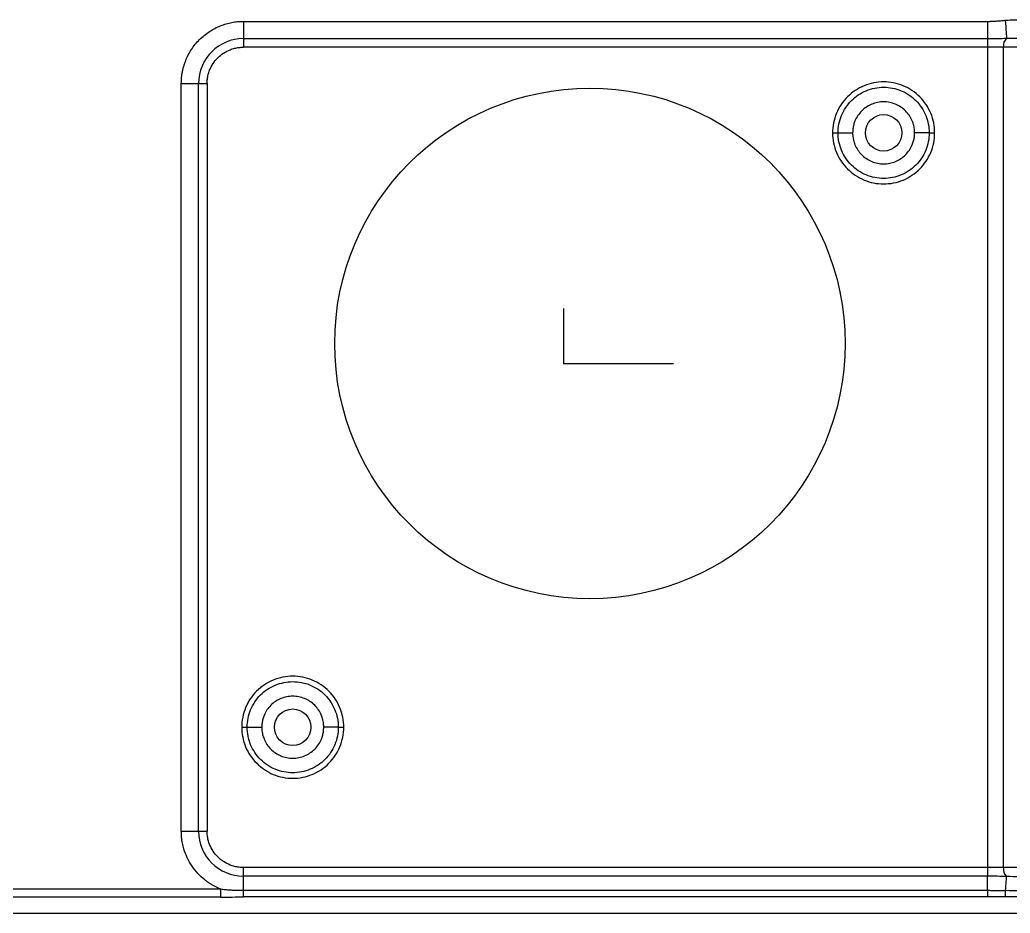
# Model space of a CAD drawing. Header units: millimetres. Extents: x -1 to 1576, y 30 to 633.
# Drawn here: x 1407.1 to 1461.4, y 129.6 to 178.6 of the extents above; entities that cross this region are included whole.
import ezdxf

# ---------------------------------------------------------------- set-up
doc = ezdxf.new("R2010")
doc.units = ezdxf.units.MM
doc.header["$PDSIZE"] = -1

msp = doc.modelspace()

# ---------------------------------------------------------------- linework, layer by layer
at = {"color": 7, "linetype": 'Continuous', "lineweight": 25}
for p, q in [((1419.371, 178.527), (1460.184, 178.527)), ((1419.371, 178.527), (1419.371, 177.113)), ((1419.371, 177.584), (1460.184, 177.584)), ((1460.184, 177.584), (1460.184, 131.642)), ((1511.191, 177.113), (1419.371, 177.113)), ((1461.056, 132.113), (1461.056, 177.113)), ((1415.957, 134.113), (1415.957, 175.113)), ((1415.957, 175.113), (1417.371, 175.113)), ((1416.9, 134.113), (1416.9, 175.113)), ((1417.371, 175.113), (1417.371, 134.113)), ((1415.957, 134.113), (1417.371, 134.113)), ((1419.371, 130.867), (1419.371, 132.113)), ((1473.427, 132.113), (1419.371, 132.113)), ((1460.184, 131.642), (1419.371, 131.642)), ((1404.811, 130.94), (1418.111, 130.94)), ((1418.111, 130.497), (1404.811, 130.497)), ((1419.371, 130.867), (1460.184, 130.867)), ((1460.184, 130.505), (1419.371, 130.505)), ((1189.771, 129.613), (1474.341, 129.613))]:
    msp.add_line(p, q, dxfattribs=at)
at = {"color": 7, "linetype": 'Continuous'}
for q in [(1436.936, 162.779), (1442.965, 159.764)]:
    msp.add_line((1436.936, 159.764), q, dxfattribs=at)
at = {"color": 7, "linetype": 'Continuous', "lineweight": 25}
msp.add_circle((1438.371, 160.863), 14, dxfattribs=at)
at = {"color": 141}
for centre in [(1454.484, 172.413), (1422.071, 139.813)]:
    msp.add_circle(centre, 1, dxfattribs=at)
at = {"color": 7, "linetype": 'Continuous', "lineweight": 25}
for centre, radius, start, end in [((1419.371, 175.113), 2.471, 90, 180), ((1461.613, 177.19), 0.562, 132.435, 187.8232), ((1419.371, 134.113), 2.471, 180, 270), ((1461.613, 132.037), 0.562, 172.1767, 227.5651)]:
    msp.add_arc(centre, radius, start, end, dxfattribs=at)
for points, knots in [([(1415.957, 175.113), (1415.958, 175.175), (1415.96, 175.298), (1415.975, 175.481), (1415.999, 175.663), (1416.033, 175.843), (1416.078, 176.021), (1416.132, 176.197), (1416.253, 176.53), (1416.496, 177.001), (1416.94, 177.543), (1417.482, 177.988), (1417.995, 178.252), (1418.417, 178.397), (1418.73, 178.472), (1419.049, 178.519), (1419.263, 178.524), (1419.371, 178.527)], [0, 0, 0, 0, 0.034552, 0.068858, 0.103016, 0.137128, 0.171294, 0.205615, 0.240191, 0.37006, 0.500029, 0.629897, 0.759866, 0.820152, 0.879909, 0.939678, 1, 1, 1, 1]), ([(1460.184, 178.527), (1460.259, 178.528), (1460.416, 178.53), (1460.655, 178.544), (1460.902, 178.565), (1461.068, 178.58), (1461.153, 178.587)], [0, 0, 0, 0, 0.232371, 0.485289, 0.737412, 1, 1, 1, 1]), ([(1460.184, 178.527), (1460.184, 178.322), (1460.184, 178.117), (1460.184, 177.782), (1460.184, 177.653), (1460.184, 177.584)], [0, 0, 0, 0, 0.5, 0.5, 1, 1, 1, 1]), ([(1461.153, 178.587), (1461.209, 178.591), (1461.33, 178.6), (1461.522, 178.607), (1461.738, 178.612), (1461.889, 178.613), (1461.969, 178.613)], [0, 0, 0, 0, 0.207871, 0.443757, 0.707773, 1, 1, 1, 1]), ([(1461.153, 178.587), (1461.172, 178.354), (1461.191, 178.122), (1461.22, 177.766), (1461.23, 177.643), (1461.233, 177.604)], [0, 0, 0, 0, 0.5, 0.5, 1, 1, 1, 1]), ([(1417.371, 175.113), (1417.372, 175.155), (1417.373, 175.239), (1417.385, 175.364), (1417.405, 175.488), (1417.432, 175.61), (1417.467, 175.731), (1417.542, 175.938), (1417.687, 176.219), (1417.947, 176.537), (1418.265, 176.797), (1418.583, 176.961), (1418.872, 177.055), (1419.12, 177.104), (1419.287, 177.11), (1419.371, 177.113)], [0, 0, 0, 0, 0.040276, 0.080243, 0.120058, 0.159883, 0.199877, 0.240199, 0.370043, 0.500057, 0.629901, 0.759916, 0.840121, 0.919721, 1, 1, 1, 1]), ([(1457.284, 172.413), (1457.284, 172.78), (1457.211, 173.146), (1456.93, 173.824), (1456.723, 174.134), (1456.205, 174.652), (1455.894, 174.86), (1455.217, 175.14), (1454.851, 175.213), (1454.117, 175.213), (1453.751, 175.14), (1453.074, 174.859), (1452.764, 174.652), (1452.245, 174.134), (1452.038, 173.823), (1451.757, 173.146), (1451.684, 172.78), (1451.684, 172.413)], [0, 0, 0, 0, 0.125, 0.125, 0.25, 0.25, 0.375, 0.375, 0.5, 0.5, 0.625, 0.625, 0.75, 0.75, 0.875, 0.875, 1, 1, 1, 1]), ([(1451.984, 172.413), (1451.984, 172.741), (1452.049, 173.068), (1452.3, 173.673), (1452.485, 173.95), (1452.947, 174.412), (1453.224, 174.597), (1453.829, 174.848), (1454.156, 174.913), (1454.812, 174.913), (1455.139, 174.848), (1455.744, 174.597), (1456.021, 174.412), (1456.483, 173.95), (1456.668, 173.673), (1456.919, 173.068), (1456.984, 172.741), (1456.984, 172.413)], [0, 0, 0, 0, 0.125, 0.125, 0.25, 0.25, 0.375, 0.375, 0.5, 0.5, 0.625, 0.625, 0.75, 0.75, 0.875, 0.875, 1, 1, 1, 1]), ([(1456.184, 172.413), (1456.183, 172.458), (1456.181, 172.547), (1456.165, 172.68), (1456.139, 172.81), (1456.103, 172.939), (1456.033, 173.127), (1455.907, 173.364), (1455.694, 173.623), (1455.435, 173.836), (1455.139, 173.993), (1454.818, 174.092), (1454.484, 174.124), (1454.15, 174.092), (1453.829, 173.993), (1453.533, 173.836), (1453.275, 173.623), (1453.061, 173.364), (1452.921, 173.101), (1452.837, 172.855), (1452.792, 172.636), (1452.787, 172.488), (1452.784, 172.413)], [0, 0, 0, 0, 0.025179, 0.05013, 0.075011, 0.099978, 0.125186, 0.187587, 0.250092, 0.312501, 0.37501, 0.437474, 0.50004, 0.562505, 0.625066, 0.687464, 0.749971, 0.812374, 0.874873, 0.916678, 0.958145, 1, 1, 1, 1]), ([(1451.684, 172.413), (1451.763, 172.413), (1451.841, 172.413), (1451.952, 172.413), (1451.984, 172.413), (1451.984, 172.413)], [0, 0, 0, 0, 0.5, 0.5, 1, 1, 1, 1]), ([(1451.684, 172.413), (1451.684, 172.046), (1451.757, 171.68), (1452.038, 171.003), (1452.245, 170.693), (1452.764, 170.175), (1453.074, 169.967), (1453.751, 169.686), (1454.117, 169.613), (1454.851, 169.613), (1455.217, 169.686), (1455.894, 169.966), (1456.205, 170.174), (1456.723, 170.692), (1456.93, 171.003), (1457.211, 171.68), (1457.284, 172.046), (1457.284, 172.413)], [0, 0, 0, 0, 0.125, 0.125, 0.25, 0.25, 0.375, 0.375, 0.5, 0.5, 0.625, 0.625, 0.75, 0.75, 0.875, 0.875, 1, 1, 1, 1]), ([(1456.984, 172.413), (1456.984, 172.085), (1456.919, 171.758), (1456.668, 171.153), (1456.483, 170.877), (1456.021, 170.414), (1455.744, 170.229), (1455.139, 169.978), (1454.812, 169.913), (1454.156, 169.913), (1453.829, 169.978), (1453.224, 170.229), (1452.947, 170.414), (1452.485, 170.877), (1452.3, 171.153), (1452.049, 171.758), (1451.984, 172.085), (1451.984, 172.413)], [0, 0, 0, 0, 0.125, 0.125, 0.25, 0.25, 0.375, 0.375, 0.5, 0.5, 0.625, 0.625, 0.75, 0.75, 0.875, 0.875, 1, 1, 1, 1]), ([(1451.984, 172.413), (1451.984, 172.413), (1452.07, 172.413), (1452.367, 172.413), (1452.575, 172.413), (1452.784, 172.413)], [0, 0, 0, 0, 0.5, 0.5, 1, 1, 1, 1]), ([(1452.784, 172.413), (1452.785, 172.368), (1452.787, 172.279), (1452.803, 172.147), (1452.829, 172.017), (1452.865, 171.888), (1452.935, 171.7), (1453.061, 171.462), (1453.274, 171.204), (1453.533, 170.99), (1453.829, 170.833), (1454.15, 170.734), (1454.484, 170.702), (1454.818, 170.734), (1455.139, 170.833), (1455.435, 170.99), (1455.694, 171.203), (1455.907, 171.462), (1456.047, 171.726), (1456.131, 171.971), (1456.176, 172.19), (1456.181, 172.339), (1456.184, 172.413)], [0, 0, 0, 0, 0.025108, 0.050018, 0.074887, 0.09987, 0.125122, 0.187514, 0.250079, 0.312484, 0.374988, 0.437452, 0.500017, 0.562482, 0.625047, 0.687453, 0.749962, 0.812367, 0.874868, 0.916676, 0.958145, 1, 1, 1, 1]), ([(1456.984, 172.413), (1456.984, 172.413), (1456.898, 172.413), (1456.602, 172.413), (1456.394, 172.413), (1456.184, 172.413)], [0, 0, 0, 0, 0.5, 0.5, 1, 1, 1, 1]), ([(1456.984, 172.413), (1456.984, 172.413), (1457.016, 172.413), (1457.128, 172.413), (1457.206, 172.413), (1457.284, 172.413)], [0, 0, 0, 0, 0.5, 0.5, 1, 1, 1, 1]), ([(1424.871, 139.813), (1424.871, 140.18), (1424.798, 140.546), (1424.517, 141.224), (1424.31, 141.534), (1423.792, 142.052), (1423.481, 142.26), (1422.804, 142.54), (1422.438, 142.613), (1421.704, 142.613), (1421.338, 142.54), (1420.661, 142.259), (1420.35, 142.052), (1419.832, 141.534), (1419.625, 141.223), (1419.344, 140.546), (1419.271, 140.18), (1419.271, 139.813)], [0, 0, 0, 0, 0.125, 0.125, 0.25, 0.25, 0.375, 0.375, 0.5, 0.5, 0.625, 0.625, 0.75, 0.75, 0.875, 0.875, 1, 1, 1, 1]), ([(1419.571, 139.813), (1419.571, 140.141), (1419.636, 140.468), (1419.887, 141.073), (1420.072, 141.35), (1420.534, 141.812), (1420.811, 141.997), (1421.416, 142.248), (1421.743, 142.313), (1422.399, 142.313), (1422.726, 142.248), (1423.331, 141.997), (1423.608, 141.812), (1424.07, 141.35), (1424.255, 141.073), (1424.506, 140.468), (1424.571, 140.141), (1424.571, 139.813)], [0, 0, 0, 0, 0.125, 0.125, 0.25, 0.25, 0.375, 0.375, 0.5, 0.5, 0.625, 0.625, 0.75, 0.75, 0.875, 0.875, 1, 1, 1, 1]), ([(1423.771, 139.813), (1423.77, 139.858), (1423.768, 139.947), (1423.752, 140.08), (1423.726, 140.21), (1423.69, 140.339), (1423.62, 140.527), (1423.494, 140.764), (1423.281, 141.023), (1423.022, 141.236), (1422.726, 141.393), (1422.405, 141.492), (1422.071, 141.524), (1421.737, 141.492), (1421.416, 141.393), (1421.12, 141.236), (1420.861, 141.023), (1420.648, 140.764), (1420.508, 140.501), (1420.424, 140.255), (1420.379, 140.036), (1420.374, 139.888), (1420.371, 139.813)], [0, 0, 0, 0, 0.025179, 0.05013, 0.075011, 0.099978, 0.125186, 0.187587, 0.250092, 0.312501, 0.375011, 0.437475, 0.50004, 0.562505, 0.625066, 0.687464, 0.749971, 0.812374, 0.874873, 0.916679, 0.958145, 1, 1, 1, 1]), ([(1419.271, 139.813), (1419.271, 139.446), (1419.344, 139.08), (1419.625, 138.403), (1419.832, 138.093), (1420.351, 137.575), (1420.661, 137.367), (1421.338, 137.086), (1421.704, 137.013), (1422.438, 137.013), (1422.804, 137.086), (1423.481, 137.366), (1423.792, 137.574), (1424.31, 138.092), (1424.517, 138.403), (1424.798, 139.08), (1424.871, 139.446), (1424.871, 139.813)], [0, 0, 0, 0, 0.125, 0.125, 0.25, 0.25, 0.375, 0.375, 0.5, 0.5, 0.625, 0.625, 0.75, 0.75, 0.875, 0.875, 1, 1, 1, 1]), ([(1419.271, 139.813), (1419.35, 139.813), (1419.428, 139.813), (1419.539, 139.813), (1419.571, 139.813), (1419.571, 139.813)], [0, 0, 0, 0, 0.5, 0.5, 1, 1, 1, 1]), ([(1424.571, 139.813), (1424.571, 139.485), (1424.506, 139.158), (1424.255, 138.553), (1424.07, 138.277), (1423.608, 137.814), (1423.331, 137.629), (1422.726, 137.378), (1422.399, 137.313), (1421.743, 137.313), (1421.416, 137.378), (1420.811, 137.629), (1420.534, 137.814), (1420.072, 138.277), (1419.887, 138.553), (1419.636, 139.158), (1419.571, 139.485), (1419.571, 139.813)], [0, 0, 0, 0, 0.125, 0.125, 0.25, 0.25, 0.375, 0.375, 0.5, 0.5, 0.625, 0.625, 0.75, 0.75, 0.875, 0.875, 1, 1, 1, 1]), ([(1419.571, 139.813), (1419.571, 139.813), (1419.657, 139.813), (1419.954, 139.813), (1420.162, 139.813), (1420.371, 139.813)], [0, 0, 0, 0, 0.5, 0.5, 1, 1, 1, 1]), ([(1419.571, 139.813), (1419.571, 139.813), (1419.657, 139.813), (1419.954, 139.813), (1420.162, 139.813), (1420.371, 139.813)], [0, 0, 0, 0, 0.5, 0.5, 1, 1, 1, 1]), ([(1420.371, 139.813), (1420.372, 139.768), (1420.374, 139.679), (1420.39, 139.547), (1420.416, 139.417), (1420.452, 139.288), (1420.522, 139.1), (1420.648, 138.862), (1420.861, 138.604), (1421.12, 138.39), (1421.416, 138.233), (1421.737, 138.134), (1422.071, 138.102), (1422.405, 138.134), (1422.726, 138.233), (1423.022, 138.39), (1423.281, 138.603), (1423.494, 138.862), (1423.634, 139.126), (1423.718, 139.371), (1423.763, 139.59), (1423.768, 139.739), (1423.771, 139.813)], [0, 0, 0, 0, 0.0251076, 0.0500179, 0.0748866, 0.0998699, 0.1251219, 0.1875141, 0.2500786, 0.3124839, 0.374988, 0.4374521, 0.5000173, 0.5624818, 0.6250467, 0.6874531, 0.7499618, 0.8123667, 0.874868, 0.9166765, 0.9581445, 1, 1, 1, 1]), ([(1424.571, 139.813), (1424.571, 139.813), (1424.485, 139.813), (1424.188, 139.813), (1423.98, 139.813), (1423.771, 139.813)], [0, 0, 0, 0, 0.5, 0.5, 1, 1, 1, 1]), ([(1424.571, 139.813), (1424.571, 139.813), (1424.603, 139.813), (1424.714, 139.813), (1424.792, 139.813), (1424.871, 139.813)], [0, 0, 0, 0, 0.5, 0.5, 1, 1, 1, 1]), ([(1418.111, 130.94), (1418.06, 130.961), (1417.958, 131.003), (1417.809, 131.076), (1417.663, 131.155), (1417.522, 131.241), (1417.385, 131.334), (1417.158, 131.505), (1416.86, 131.779), (1416.536, 132.188), (1416.275, 132.641), (1416.111, 133.069), (1416.016, 133.453), (1415.966, 133.781), (1415.96, 134.002), (1415.957, 134.113)], [0, 0, 0, 0, 0.040883, 0.08158, 0.1221875, 0.1628022, 0.2035212, 0.2444406, 0.3721713, 0.5000352, 0.627766, 0.7556299, 0.8371868, 0.9183848, 1, 1, 1, 1]), ([(1419.371, 132.113), (1419.329, 132.114), (1419.245, 132.115), (1419.12, 132.127), (1418.996, 132.147), (1418.874, 132.174), (1418.753, 132.209), (1418.546, 132.284), (1418.265, 132.429), (1417.947, 132.689), (1417.687, 133.007), (1417.523, 133.325), (1417.429, 133.614), (1417.38, 133.862), (1417.374, 134.029), (1417.371, 134.113)], [0, 0, 0, 0, 0.040276, 0.080243, 0.120058, 0.159883, 0.199877, 0.240199, 0.370043, 0.500057, 0.629901, 0.759916, 0.840121, 0.919721, 1, 1, 1, 1]), ([(1460.184, 130.867), (1460.184, 131.041), (1460.184, 131.208), (1460.184, 131.478), (1460.184, 131.583), (1460.184, 131.642)], [0, 0, 0, 0, 0.5, 0.5, 1, 1, 1, 1]), ([(1461.17, 130.851), (1461.186, 131.044), (1461.201, 131.224), (1461.223, 131.496), (1461.231, 131.589), (1461.233, 131.622)], [0, 0, 0, 0, 0.5, 0.5, 1, 1, 1, 1]), ([(1418.111, 130.94), (1418.111, 130.849), (1418.111, 130.759), (1418.111, 130.604), (1418.111, 130.54), (1418.111, 130.497)], [0, 0, 0, 0, 0.5, 0.5, 1, 1, 1, 1]), ([(1418.111, 130.94), (1418.198, 130.93), (1418.368, 130.911), (1418.623, 130.891), (1418.874, 130.877), (1419.123, 130.868), (1419.288, 130.867), (1419.371, 130.867)], [0, 0, 0, 0, 0.206312, 0.4081642, 0.6068367, 0.8036604, 1, 1, 1, 1]), ([(1460.184, 130.867), (1460.26, 130.867), (1460.422, 130.866), (1460.699, 130.862), (1460.951, 130.855), (1461.118, 130.852), (1461.17, 130.851)], [0, 0, 0, 0, 0.232057, 0.493089, 0.841386, 1, 1, 1, 1]), ([(1461.179, 130.509), (1460.986, 130.508), (1460.655, 130.506), (1460.323, 130.505), (1460.184, 130.505)], [0, 0, 0, 0, 0.580575, 1, 1, 1, 1]), ([(1461.969, 130.511), (1461.824, 130.511), (1461.561, 130.511), (1461.298, 130.51), (1461.179, 130.509)], [0, 0, 0, 0, 0.548125, 1, 1, 1, 1])]:
    msp.add_open_spline(points, degree=3, knots=knots, dxfattribs=at)
for points in [[(1460.184, 177.584), (1460.546, 177.584), (1460.907, 177.595), (1461.233, 177.604)], [(1461.233, 177.604), (1461.468, 177.612), (1461.715, 177.613), (1461.969, 177.613)], [(1461.233, 131.622), (1460.907, 131.631), (1460.547, 131.642), (1460.184, 131.642)], [(1461.969, 131.613), (1461.715, 131.613), (1461.468, 131.614), (1461.233, 131.622)], [(1418.111, 130.497), (1418.547, 130.497), (1418.96, 130.505), (1419.371, 130.505)], [(1419.371, 130.505), (1419.371, 130.575), (1419.371, 130.714), (1419.371, 130.867)], [(1460.184, 130.867), (1460.184, 130.714), (1460.184, 130.575), (1460.184, 130.505)], [(1461.179, 130.509), (1461.176, 130.576), (1461.172, 130.705), (1461.17, 130.851)], [(1461.969, 130.845), (1461.706, 130.845), (1461.441, 130.845), (1461.17, 130.851)]]:
    msp.add_open_spline(points, degree=3, dxfattribs=at)
at = {"color": 7, "linetype": 'Continuous'}
msp.add_point((1436.936, 159.764), dxfattribs=at)

doc.saveas('drawing.dxf')
